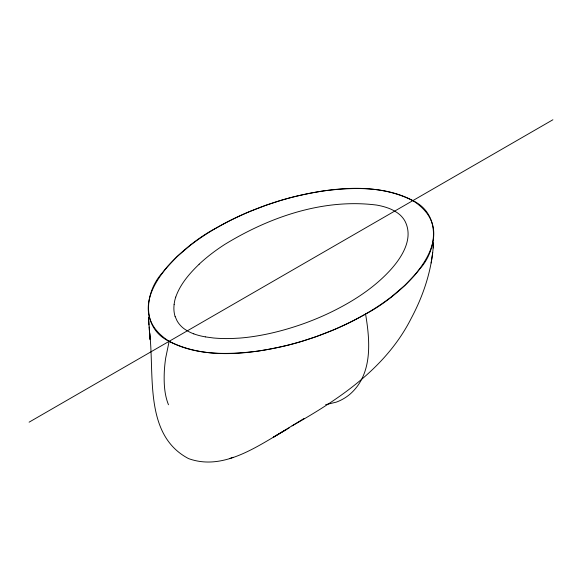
<?xml version="1.0" encoding="UTF-8"?>
<svg xmlns="http://www.w3.org/2000/svg" width="582" height="582" viewBox="0 0 582 582"><rect width="100%" height="100%" fill="white"/><g stroke="black" fill="none" stroke-linecap="round" stroke-linejoin="round"><path stroke-width="0.87" d="M292.077 425.879C339.19 399.165 386.026 368.231 411.205 318.376C423.674 295.016 432.179 269.19 433.517 242.629M433.197 248.027L433.481 243.363M174.091 304.371L174.716 300.756A110.856 64.005 0 0 1 175.735 297.104M431.138 262.991L432.724 252.559M391.446 296.798L404.774 285.486L414.406 275.533A226.071 130.521 0 0 0 419.477 269.335C437.729 249.482 440.676 213.827 412.856 200.615C385.902 186.284 353.907 187.208 324.436 190.78C286.548 196.316 249.707 208.974 216.431 227.918C180.718 246.193 114.276 306.016 169.144 341.321L165.681 358.054A128.615 74.256 -60 0 0 164.328 371.221C163.826 382.49 164.226 394.174 168.482 404.766M175.735 297.104C180.231 284.198 189.426 273.555 199.153 264.221M190.554 245.138L177.226 256.451L167.594 266.411A226.071 130.521 0 0 0 162.524 272.609C144.271 292.462 141.324 328.11 169.144 341.321C205.912 359.843 249.518 354.278 288.163 345.148A227.504 131.35 0 0 0 302.414 341.168L316.142 336.658L332.555 330.314A276.661 159.73 0 0 0 391.424 296.791M289.152 427.916L273.467 437.169L304.037 418.494M169.144 341.321C196.098 355.66 228.093 354.736 257.564 351.157C295.452 345.628 332.293 332.969 365.569 314.025C401.282 295.751 467.724 235.928 412.856 200.615C376.088 182.101 332.482 187.666 293.837 196.796A227.504 131.35 0 0 0 279.586 200.768L265.858 205.286L249.445 211.622A276.661 159.73 0 0 0 190.576 245.153M286.133 429.683C257.448 446.139 223.35 471.253 188.503 458.58C143.543 434.899 154.768 374.488 149.574 332.475M29.1 422.176L552.9 119.761M229.475 458.623L233.222 457.299M325.636 404.694L336.28 402.14A136.726 78.941 60 0 0 350.255 393.956C372.902 373.964 370.087 340.936 365.569 314.025M205.293 336.883L213.47 337.989A85.27 49.23 0 0 0 233.149 338.44L239.413 338.106A110.856 64.005 0 0 0 245.735 337.516C265.174 335.319 284.249 330.467 302.691 323.999A240.999 139.142 0 0 0 336.927 309.195C356.38 299.184 374.903 286.766 389.831 270.645C401.507 257.935 413.867 239.006 405.159 221.487A46.873 27.063 0 0 0 399.972 214.853L399.281 214.292A36.979 21.352 0 0 0 396.349 212.139L392.901 210.146A36.979 21.352 0 0 0 389.169 208.458L388.179 208.08A46.873 27.063 0 0 0 376.7 205.082C323.527 198.258 269.706 216.941 224.754 244.433A240.999 139.142 0 0 0 199.117 264.206M193.821 333.864L192.831 333.486A36.979 21.352 0 0 1 189.099 331.798L185.651 329.805A36.979 21.352 0 0 1 182.719 327.651L182.064 327.077A46.88 27.063 0 0 1 176.877 320.449L175.175 316.55M149.312 329.558L150.141 339.684L148.439 317.001L148.956 324.967M149.145 326.989L149.72 334.439M205.3 336.862A46.88 27.063 0 0 1 193.799 333.886M175.095 316.557A84.652 48.873 0 0 1 174.156 304.371"/></g></svg>
